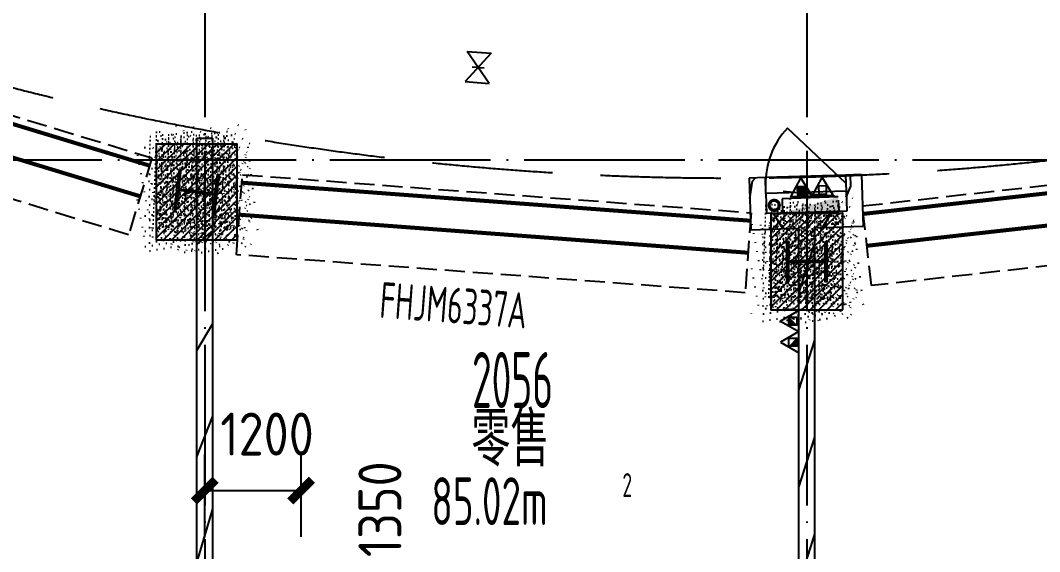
# Model space of a CAD drawing. Header units: inches. Extents: x 0 to 1813292486, y 0 to 3473589894.
# Drawn here: x 600480088 to 600492786, y 3473230934 to 3473237557 of the extents above; entities that cross this region are included whole.
import ezdxf
from ezdxf.enums import TextEntityAlignment as Align
from ezdxf.xclip import XClip

# ---------------------------------------------------------------- set-up
doc = ezdxf.new("R2010")
doc.units = ezdxf.units.IN
doc.header["$LTSCALE"] = 1000
doc.header["$MEASUREMENT"] = 0
doc.header["$XCLIPFRAME"] = 2
for name, pattern in [('AX-MALL-GIRD-200$0$DOTE', [2.4200000000000004, 2, -0.2, 0.02, -0.2]), ('AX-MALL-WALL-P02-QT$0$Ax-Dxs-Wall-P01-150$0$DASH', [0.35, 0.25, -0.1]), ('AX-MALL-WALL-P02-QT$0$DASH', [0.35, 0.25, -0.1])]:
    doc.linetypes.add(name, pattern=pattern)
for name, color, linetype in [('A-Anno-Note', 241, 'Continuous'), ('AX-MALL-DIM-P02$0$A-Anno-Dims', 3, 'Continuous'), ('AX-MALL-DIM-P02$0$A-Detl-Thin', 131, 'Continuous'), ('AX-MALL-GIRD-200$0$A-Grid', 222, 'AX-MALL-GIRD-200$0$DOTE'), ('AX-MALL-P02-200$0$A-Anno-Note', 241, 'Continuous'), ('AX-MALL-WALL-P02$0$A-Anno-Note', 241, 'Continuous'), ('AX-MALL-WALL-P02-QT$0$A-Detl-Fine', 152, 'Continuous'), ('AX-MALL-WALL-P02-QT$0$A-Detl-Thin', 131, 'Continuous'), ('AX-MALL-WALL-P02-QT$0$A-Wall', 2, 'Continuous'), ('AX-MALL-WALL-P02-QT$0$A-Wall-Patt', 13, 'Continuous'), ('AX-MALL-WALL-P02-QT$0$A-Wind', 4, 'Continuous'), ('AX-MALL-WORD-P02$0$A-Anno-Note', 241, 'Continuous'), ('AX-MALL-WORD-P02$0$A-Spac-Iden', 231, 'Continuous'), ('AX-MALL-WORD-P02$0$A-Wind-Iden', 11, 'Continuous'), ('AX-MALL-ZTKD-P02$0$A-Anno-Note', 241, 'Continuous'), ('PX-MALL-P02-LG$0$P-Dims', 2, 'Continuous'), ('PX-MALL-P02-LG$0$P-Exsh', 31, 'Continuous'), ('PX-MALL-P02-LG$0$P-Hydt-Boxx', 221, 'Continuous'), ('PX-MALL-P02-LG$0$P-Hydt-Pipe', 221, 'Continuous'), ('PX-MALL-P02-LG$0$P-Pipe-Risr', 7, 'Continuous'), ('PX-MALL-P02-LG$0$P-Pipe-Risr-Arch', 6, 'Continuous'), ('PX-MALL-P02-LG$0$P-Pipe-Risr-W100', 6, 'Continuous'), ('PX-MALL-P02-LG$0$P-Pipe-Risr-W50', 6, 'Continuous'), ('PX-MALL-P02-LG$0$P-WatS', 3, 'Continuous'), ('SX-MALL-WALL-L-1F~2F$0$S-COLU', 30, 'Continuous'), ('SX-MALL-WALL-L-1F~2F$0$S-PATT-WALL', 83, 'Continuous'), ('SX-MALL-WALL-L-1F~2F$0$S-STEL', 111, 'Continuous'), ('SX-MALL-WALL-L-1F~2F$0$单形心', 4, 'Continuous'), ('SX-MALL-WALL-L-2F~3F$0$S-STEL', 111, 'Continuous'), ('SX-MALL-WALL-L-2F~3F$0$单形心', 4, 'Continuous')]:
    doc.layers.add(name, color=color, linetype=linetype)
doc.styles.add('AX-MALL-DIM-P02$0$_TCH_DIM_T3', font='gbenor.shx')
doc.styles.add('AX-MALL-WORD-P02$0$_TCH_SPACE', font='gbenor.shx', dxfattribs={"bigfont": 'gbcbig.shx'})
doc.styles.add('AX-MALL-WORD-P02$0$_TCH_WINDOW', font='gbenor.shx', dxfattribs={"bigfont": 'gbcbig.shx'})
doc.styles.add('AX-MALL-WORD-P02$0$STANDARD', font='gbenor.shx', dxfattribs={"bigfont": 'gbcbig.shx'})
doc.styles.add('PX-MALL-P02-LG$0$jzfz', font='gbenor.shx', dxfattribs={"bigfont": 'gbcbig.shx'})
doc.dimstyles.new('AX-MALL-DIM-P02$0$_TCH_ARCH&&180', dxfattribs={"dimtxt": 535.5, "dimasz": 270, "dimexe": 450, "dimexo": 450, "dimgap": 137.25, "dimtad": 1, "dimdec": 0, "dimzin": 0, "dimdsep": 46, "dimtxsty": 'AX-MALL-DIM-P02$0$_TCH_DIM_T3', "dimblk": 'AX-MALL-DIM-P02$0$_ArchTick', "dimcen": 0.09, "dimclrt": 7, "dimazin": 2, "dimtfac": 1, "dimtdec": 0, "dimtix": 1, "dimtmove": 2, "dimatfit": 3, "dimfxl": 500, "dimtolj": 1, "dimtzin": 0, "dimarcsym": 0})
pattern_1 = [(45, (0, 359.0227), (-353.55353201463, 353.55353201463), [])]

# ---------------------------------------------------------------- blocks, each defined once
blk = doc.blocks.new('AX-MALL-WORD-P02')
at = {"layer": 'AX-MALL-WORD-P02$0$A-Anno-Note', "style": 'AX-MALL-WORD-P02$0$STANDARD', "width": 0.6}
blk.add_text('2056', height=700, rotation=339.5681613092015, dxfattribs=at).set_placement((600302104.9873848, 3473124110.685064))
at = {"layer": 'AX-MALL-WORD-P02$0$A-Anno-Note', "style": 'AX-MALL-WORD-P02$0$STANDARD'}
blk.add_text('零售', height=675.177304964539, rotation=339.5681613092015, dxfattribs=at).set_placement((600301843.8561883, 3473123435.414492))
at = {"layer": 'AX-MALL-WORD-P02$0$A-Spac-Iden', "style": 'AX-MALL-WORD-P02$0$_TCH_SPACE', "width": 0.7}
for s, height, p in [('85.02m', 595, (600301121.013916, 3473122921.39219)), ('2', 297.5, (600303473.4661964, 3473122418.532101))]:
    blk.add_text(s, height=height, rotation=339.5681613093329, dxfattribs=at).set_placement(p)
at = {"layer": 'AX-MALL-WORD-P02$0$A-Wind-Iden', "style": 'AX-MALL-WORD-P02$0$_TCH_WINDOW', "width": 0.7}
blk.add_text('FHJM6337A', height=446.25, rotation=335.2903879507076, dxfattribs=at).set_placement((600301409.3307667, 3473125571.89465))
blk = doc.blocks.new('AX-MALL-GIRD-200')
at = {"layer": 'AX-MALL-GIRD-200$0$A-Grid'}
for p, q in [((600323759.5421638, 3473191775.534485), (600285030.0032144, 3473087811.807404)), ((600330787.703265, 3473189157.338247), (600292058.1643155, 3473085193.611165)), ((600226689.7942976, 3473155506.95292), (600584585.7983962, 3473022180.189638))]:
    blk.add_line(p, q, dxfattribs=at)
blk = doc.blocks.new('*U108')
at = {"layer": 'AX-MALL-WALL-P02-QT$0$A-Detl-Fine', "color": 152, "linetype": 'AX-MALL-WALL-P02-QT$0$Ax-Dxs-Wall-P01-150$0$DASH'}
blk.add_lwpolyline([(-999.9999999481732, 21912.04119227186), (-999.9999999415096, 14700.86420520465), (5.476510978041915e-08, 14700.86420520093), (4.810146947420435e-08, 21912.04119227559)], close=True, dxfattribs=at)
at = {"layer": 'AX-MALL-WALL-P02-QT$0$A-Detl-Thin', "linetype": 'AX-MALL-WALL-P02-QT$0$Ax-Dxs-Wall-P01-150$0$DASH', "const_width": 49.99999999999998}
for points in [[(-899.9999999452349, 14700.86420520093), (-899.9999999518985, 21912.04119226814)], [(-499.9999999415096, 14700.86420520465), (-499.9999999481732, 21912.04119227186)]]:
    blk.add_lwpolyline(points, dxfattribs=at)
blk = doc.blocks.new('*U109')
at = {"layer": 'AX-MALL-WALL-P02-QT$0$A-Detl-Fine', "color": 152, "linetype": 'AX-MALL-WALL-P02-QT$0$Ax-Dxs-Wall-P01-150$0$DASH'}
blk.add_lwpolyline([(-999.999999951875, 20918.3520863955), (-999.9999999420222, 14563.2485733573), (5.425249582913239e-08, 14563.24857335358), (4.439971235115081e-08, 20918.35208639922)], close=True, dxfattribs=at)
at = {"layer": 'AX-MALL-WALL-P02-QT$0$A-Detl-Thin', "linetype": 'AX-MALL-WALL-P02-QT$0$Ax-Dxs-Wall-P01-150$0$DASH', "const_width": 49.99999999999998}
for points in [[(-899.9999999457475, 14563.24857335358), (-899.9999999556003, 20918.35208639177)], [(-499.9999999420222, 14563.2485733573), (-499.999999951875, 20918.3520863955)]]:
    blk.add_lwpolyline(points, dxfattribs=at)
blk = doc.blocks.new('*U110')
at = {"layer": 'AX-MALL-WALL-P02-QT$0$A-Detl-Fine', "color": 152, "linetype": 'AX-MALL-WALL-P02-QT$0$Ax-Dxs-Wall-P01-150$0$DASH'}
blk.add_lwpolyline([(-999.9999999516424, 20980.81884019288), (-999.9999999489276, 12709.66903678487), (4.734715730592143e-08, 12709.66903678114), (4.463231562112924e-08, 20980.8188401966)], close=True, dxfattribs=at)
at = {"layer": 'AX-MALL-WALL-P02-QT$0$A-Detl-Thin', "linetype": 'AX-MALL-WALL-P02-QT$0$Ax-Dxs-Wall-P01-150$0$DASH', "const_width": 49.99999999999998}
for points in [[(-899.9999999526528, 12709.66903678114), (-899.9999999553677, 20980.81884018915)], [(-499.9999999489276, 12709.66903678487), (-499.9999999516424, 20980.81884019288)]]:
    blk.add_lwpolyline(points, dxfattribs=at)
blk = doc.blocks.new('SX-MALL-WALL-L-1F~2F$0$BANWANG_XINGXIN')
at = {"color": 0}
for points in [[(0.7071067811865476, 0.7071067811865475), (-0.7071067811865477, -0.7071067811865475)], [(-0.7071067811865475, 0.7071067811865476), (0.7071067811865474, -0.7071067811865477)]]:
    blk.add_lwpolyline(points, dxfattribs=at)
blk = doc.blocks.new('SX-MALL-WALL-L-1F~2F')
at = {"layer": 'SX-MALL-WALL-L-1F~2F$0$S-PATT-WALL'}
h = blk.add_hatch(dxfattribs=at)
h.set_pattern_fill('钢筋混凝土', color=256, scale=15, pattern_type=2)
h.set_pattern_definition([(24.56816131876918, (600332801.6615303, 3473133905.044628), (-31.18316060756021, 68.21004687377882), []), (29.56816131876925, (600332801.6615303, 3473133905.044628), (97.53445422577846, -46.37920049590846), [11.24999999999975, -123.749999999998]), (334.5681613187692, (600332801.6615303, 3473133905.044628), (19.8843977583576, 112.9961142864107), [8.999999999999755, -98.99999999999804]), (80.01956131876923, (600332809.7894014, 3473133901.179696), (117.4189029535321, 66.61682170576017), [9.5610285, -105.1713168]), (25.75236131876918, (600332812.1343153, 3473133933.157272), (141.3476152674957, -79.15081590010527), [16.87499999999999, -185.6249999999999]), (76.20376131876925, (600332823.9132789, 3473133926.561364), (182.3878362713222, 87.98253900728308), [14.3415432, -157.75695]), (330.7523613187692, (600332812.1343153, 3473133933.157272), (182.3877676118969, 87.98268144025063), [13.5, -148.4999999999999]), (0.5681613187692685, (600332823.5724412, 3473133920.892719), (62.82047321120105, -87.84980446922418), [11.25, -123.75]), (305.5681613187692, (600332823.5724412, 3473133920.892719), (72.17288940056437, 89.18848105901375), [8.999999999999998, -98.99999999999999]), (51.01956131876926, (600332828.807476, 3473133913.571899), (134.9933625470349, 1.33857134020591), [9.5610285, -105.1713168]), (17.06816131876921, (600332801.6615303, 3473133905.044628), (19.14085714793764, 46.1558949392409), [0.7499999999999999, -97.79999999999998, 0.7499999999999999, -100.5, 0.7499999999999999, -99.37499999999999]), (347.0681613187692, (600332801.6615303, 3473133905.044628), (57.63084699394109, 41.66442757030211), [0.7499999999999999, -57.29999999999999, 0.7499999999999999, -95.54999999999998, 0.7499999999999999, -37.87499999999999]), (307.0681613187692, (600332770.3159317, 3473133916.721783), (73.85474001336533, -31.12342331039777), [0.7499999999999848, -37.49999999999903, 0.7499999999999848, -116.9999999999981, 0.7499999999999848, -155.2499999999961]), (297.0681613187692, (600332756.2596096, 3473133921.958176), (87.2164167648191, -16.46683781742514), [0.7499999999999999, -48.74999999999999, 0.7499999999999999, -77.69999999999997, 0.7499999999999999, -110.25])])
h.paths.add_polyline_path([(600299573.0564048, 3473128569.226267), (600300510.1445487, 3473128220.133436), (600300091.233151, 3473127095.627661), (600299154.1450073, 3473127444.720491)])
h = blk.add_hatch(dxfattribs=at)
h.set_pattern_fill('钢筋混凝土', color=256, scale=15, pattern_type=2)
h.set_pattern_definition([(24.56816128167565, (600321560.2021415, 3473141614.162301), (-31.1831605634007, 68.21004689396696), []), (29.56816128167563, (600321560.2021415, 3473141614.162301), (97.53445419575236, -46.37920055905273), [11.25, -123.75]), (334.5681612816756, (600321560.2021415, 3473141614.162301), (19.88439783151182, 112.9961142735374), [9, -99]), (80.01956128167562, (600321568.3300127, 3473141610.297369), (117.4189029966602, 66.61682162974262), [9.561028499999756, -105.171316799998]), (25.75236128167566, (600321570.6749265, 3473141642.274945), (141.347615216253, -79.1508159916144), [16.875, -185.625]), (76.20376128167564, (600321582.4538902, 3473141635.679037), (182.3878363282824, 87.98253888920438), [14.3415432, -157.75695]), (330.7523612816757, (600321570.6749265, 3473141642.274945), (182.3877676688574, 87.98268132217193), [13.5, -148.5]), (0.5681612816756587, (600321582.1130525, 3473141630.010392), (62.82047315432666, -87.84980450989445), [11.25, -123.75]), (305.5681612816756, (600321582.1130525, 3473141630.010392), (72.17288945830543, 89.18848101228869), [9, -99]), (51.01956128167564, (600321587.3480872, 3473141622.689571), (134.9933625479015, 1.338571252810574), [9.5610285, -105.1713168]), (17.06816128167568, (600321560.2021415, 3473141614.162301), (19.14085717781919, 46.15589492684903), [0.75, -97.8, 0.75, -100.5, 0.75, -99.375]), (347.0681612816757, (600321560.2021415, 3473141614.162301), (57.63084702091484, 41.66442753299162), [0.75, -57.3, 0.75, -95.55, 0.75, -37.875]), (307.0681612816757, (600321528.8565431, 3473141625.839456), (73.8547399932159, -31.12342335821168), [0.75, -37.5, 0.75, -117, 0.75, -155.25]), (297.0681612816757, (600321514.8002208, 3473141631.075849), (87.2164167541584, -16.46683787388947), [0.75, -48.75, 0.75, -77.69999999999999, 0.75, -110.25])])
h.paths.add_polyline_path([(600306862.4968268, 3473123644.599838), (600307281.4082245, 3473124769.105615), (600306438.0288928, 3473125083.289163), (600306019.1174951, 3473123958.783388)])
at = {"layer": 'SX-MALL-WALL-L-1F~2F$0$S-COLU'}
for points in [[(600299573.0564048, 3473128569.226267), (600300510.1445487, 3473128220.133436), (600300091.233151, 3473127095.627661), (600299154.1450073, 3473127444.720491)], [(600306862.4968268, 3473123644.599838), (600307281.4082245, 3473124769.105615), (600306438.0288928, 3473125083.289163), (600306019.1174951, 3473123958.783388)]]:
    blk.add_lwpolyline(points, close=True, dxfattribs=at)
at = {"layer": 'SX-MALL-WALL-L-1F~2F$0$S-STEL', "color": 1}
for points in [[(600299726.3435982, 3473128169.778576), (600299744.0697098, 3473128160.516559), (600299632.9255013, 3473127947.803219), (600300040.6260693, 3473127734.77682), (600300151.7702827, 3473127947.490157), (600300169.4963896, 3473127938.228142), (600299937.9459662, 3473127495.075346), (600299920.2198434, 3473127504.337368), (600300031.3640518, 3473127717.050707), (600299623.6634843, 3473127930.077107), (600299512.5192759, 3473127717.363769), (600299494.7931643, 3473127726.625785)], [(600306503.2640305, 3473124685.489745), (600306522.0057932, 3473124678.507889), (600306438.2235137, 3473124453.606733), (600306869.284061, 3473124293.024031), (600306953.0663459, 3473124517.925184), (600306971.8081038, 3473124510.943329), (600306797.2616993, 3473124042.399252), (600306778.5199246, 3473124049.381113), (600306862.3022044, 3473124274.282268), (600306431.2416574, 3473124434.864971), (600306347.4593778, 3473124209.963816), (600306328.7176149, 3473124216.945672)]]:
    blk.add_lwpolyline(points, close=True, dxfattribs=at)
at = {"layer": 'SX-MALL-WALL-L-1F~2F$0$单形心', "color": 1, "xscale": 50, "yscale": 50, "zscale": 50}
for p in [(600299832.1447768, 3473127832.426964), (600306650.2628602, 3473124363.944501)]:
    blk.add_blockref('SX-MALL-WALL-L-1F~2F$0$BANWANG_XINGXIN', p, dxfattribs=at)
blk = doc.blocks.new('SX-MALL-WALL-L-2F~3F$0$BANWANG_XINGXIN')
at = {"color": 0}
for points in [[(0.7071067811865476, 0.7071067811865475), (-0.7071067811865477, -0.7071067811865475)], [(-0.7071067811865475, 0.7071067811865476), (0.7071067811865474, -0.7071067811865477)]]:
    blk.add_lwpolyline(points, dxfattribs=at)
blk = doc.blocks.new('SX-MALL-WALL-L-2F~3F')
at = {"layer": 'SX-MALL-WALL-L-2F~3F$0$S-STEL', "color": 1}
for points in [[(600299726.3435998, 3473128169.778576), (600299744.0697112, 3473128160.516559), (600299632.9255016, 3473127947.803219), (600300040.6260681, 3473127734.776817), (600300151.7702829, 3473127947.490154), (600300169.4963896, 3473127938.228138), (600299937.9459636, 3473127495.075344), (600299920.2198408, 3473127504.337367), (600300031.3640506, 3473127717.050705), (600299623.6634843, 3473127930.077107), (600299512.5192747, 3473127717.363769), (600299494.7931632, 3473127726.625786)], [(600306503.2640305, 3473124685.489745), (600306522.0057932, 3473124678.507889), (600306438.2235137, 3473124453.606733), (600306869.284061, 3473124293.024031), (600306953.0663459, 3473124517.925184), (600306971.8081038, 3473124510.943329), (600306797.2616993, 3473124042.399252), (600306778.5199246, 3473124049.381113), (600306862.3022044, 3473124274.282268), (600306431.2416574, 3473124434.864971), (600306347.4593778, 3473124209.963816), (600306328.7176149, 3473124216.945672)]]:
    blk.add_lwpolyline(points, close=True, dxfattribs=at)
ref = blk.add_blockref('SX-MALL-WALL-L-1F~2F', (0, 0))
XClip(ref).set_block_clipping_path([(600349769.7341375, 3473074679.418533), (600357001.7302529, 3473071985.287766), (600356499.8725733, 3473070638.124951), (600359302.5086629, 3473069594.060767), (600362345.1765132, 3473077761.653201), (600381551.4312518, 3473070606.759726), (600391553.7259278, 3473066880.611454), (600387749.827644, 3473056669.608357), (600391632.1759799, 3473055223.319679), (600395635.5522461, 3473065969.791956), (600406982.2408491, 3473061742.817497), (600403058.8006672, 3473051210.921831), (600412723.2437257, 3473047610.6332), (600445093.3740637, 3473134503.466942), (600393055.2444371, 3473153889.197227), (600387463.4997383, 3473138878.984498), (600380158.3525343, 3473141600.366193), (600382830.751978, 3473148774.027779), (600388210.8522022, 3473146769.782572), (600390696.2253517, 3473153441.399696), (600277474.697425, 3473195619.741203), (600273446.9822528, 3473184807.934726), (600257129.111771, 3473190886.82031), (600241575.9633431, 3473149136.690594), (600258197.8999482, 3473142944.531458), (600255239.7303221, 3473135003.762026), (600263182.3271956, 3473132044.911624), (600260741.6763649, 3473125493.34496), (600269350.4970673, 3473122286.306632), (600271511.1407766, 3473128086.235537), (600286270.1853781, 3473122588.058336), (600284109.5416689, 3473116788.129431), (600282580.7823727, 3473112684.400902), (600291840.7574171, 3473109234.788475), (600290827.7957876, 3473106515.642598), (600293360.405141, 3473105572.171298), (600294731.2544166, 3473109252.0137), (600323175.4764534, 3473098655.706329), (600321336.3302773, 3473093718.790065), (600344750.773286, 3473084996.222976), (600341987.4689643, 3473077578.540671), (600344583.6790427, 3473076611.376234), (600346015.5062013, 3473080454.904757), (600351201.5612961, 3473078522.947055)])
at = {"layer": 'SX-MALL-WALL-L-2F~3F$0$单形心', "color": 1, "xscale": 50, "yscale": 50, "zscale": 50}
for p in [(600299832.1447768, 3473127832.426964), (600306650.2628602, 3473124363.944501)]:
    blk.add_blockref('SX-MALL-WALL-L-2F~3F$0$BANWANG_XINGXIN', p, dxfattribs=at)
blk = doc.blocks.new('SX-MALL-WALL-2F~3F')
blk.add_blockref('SX-MALL-WALL-L-2F~3F', (0, 0))
blk = doc.blocks.new('AX-MALL-WALL-P02-QT$0$$DorLib2D$00000114')
at = {"color": 0}
blk.add_line((0.4999999999999964, 3.552713678800501e-15), (-0.2071067811864751, 0.7071067811864857), dxfattribs=at)
blk.add_arc((0.5000000000013856, -1.154631945610163e-12), 1.000000000001696, 135, 180, dxfattribs=at)
blk = doc.blocks.new('AX-MALL-WALL-P02-QT')
at = {"layer": 'AX-MALL-WALL-P02-QT$0$A-Wall-Patt'}
h = blk.add_hatch(dxfattribs=at)
h.set_pattern_fill('普通砖', color=256, scale=200, style=0)
h.set_pattern_definition(pattern_1)
h.paths.add_polyline_path([(600298298.898914, 3473123334.712551), (600298396.2807403, 3473123405.14851), (600300253.4936711, 3473128390.562317), (600300066.0760418, 3473128460.380883), (600298173.953828, 3473123381.258262)])
h = blk.add_hatch(dxfattribs=at)
h.set_pattern_fill('普通砖', color=256, scale=200, style=0)
h.set_pattern_definition(pattern_1)
h.paths.add_polyline_path([(600306468.4119273, 3473125338.461287), (600306342.8969688, 3473125591.929224), (600306134.9733785, 3473124976.082018), (600306388.4413155, 3473125101.596977)])
h = blk.add_hatch(dxfattribs=at)
h.set_pattern_fill('普通砖', color=256, scale=200, style=0)
h.set_pattern_definition(pattern_1)
h.paths.add_polyline_path([(600306468.4119273, 3473125338.461287), (600306532.3884166, 3473125527.952734), (600306342.8969688, 3473125591.929224)])
h = blk.add_hatch(dxfattribs=at)
h.set_pattern_fill('普通砖', color=256, scale=200, style=0)
h.set_pattern_definition(pattern_1)
h.paths.add_polyline_path([(600307669.3371036, 3473125144.093798), (600307415.8691665, 3473125018.57884), (600307335.8985546, 3473124781.71453), (600307461.4135131, 3473124528.246593)])
h = blk.add_hatch(dxfattribs=at)
h.set_pattern_fill('普通砖', color=256, scale=200, style=0)
h.set_pattern_definition(pattern_1)
h.paths.add_polyline_path([(600307669.3371036, 3473125144.093798), (600307479.8456558, 3473125208.070287), (600307415.8691665, 3473125018.57884)])
h = blk.add_hatch(dxfattribs=at)
h.set_pattern_fill('普通砖', color=256, scale=200, style=0)
h.set_pattern_definition(pattern_1)
h.paths.add_polyline_path([(600306817.5603983, 3473124815.989368), (600306862.1699356, 3473124941.655753), (600306388.4413155, 3473125101.596977), (600306134.9733785, 3473124976.082018), (600306700.4643699, 3473124785.159795)])
h = blk.add_hatch(dxfattribs=at)
h.set_pattern_fill('普通砖', color=256, scale=200, style=0)
h.set_pattern_definition(pattern_1)
h.paths.add_polyline_path([(600307461.4135131, 3473124528.246593), (600307335.8985546, 3473124781.71453), (600306862.1699355, 3473124941.655753), (600306817.5603985, 3473124815.989368), (600306890.0468897, 3473124721.152558)])
h = blk.add_hatch(dxfattribs=at)
h.set_pattern_fill('普通砖', color=256, scale=200, style=0)
h.set_pattern_definition(pattern_1)
h.paths.add_polyline_path([(600302881.2649908, 3473114246.626392), (600302998.246661, 3473114274.189652), (600306890.0468897, 3473124721.152558), (600306817.5603982, 3473124815.989369), (600306700.4643699, 3473124785.159795), (600302810.8290316, 3473114344.008218)])
at = {"layer": 'AX-MALL-WALL-P02-QT$0$A-Detl-Thin', "linetype": 'AX-MALL-WALL-P02-QT$0$DASH', "ltscale": 6}
blk.add_lwpolyline([(600288699.5567336, 3473139507.831172, 0.1992234664428534), (600311521.0187526, 3473124134.704201, -0.04596191919102646), (600322082.2833294, 3473120967.36366, -0.04596191919102646)], format="xyb", dxfattribs=at)
at = {"layer": 'AX-MALL-WALL-P02-QT$0$A-Wall'}
for p, q in [((600298173.953828, 3473123381.258262), (600300066.0760418, 3473128460.380883)), ((600300066.0760418, 3473128460.380883), (600300253.4936711, 3473128390.562317)), ((600298396.2807403, 3473123405.14851), (600300253.4936711, 3473128390.562317)), ((600306342.8969688, 3473125591.929224), (600306134.9733785, 3473124976.082018)), ((600306532.3884166, 3473125527.952734), (600306342.8969688, 3473125591.929224)), ((600306468.4119273, 3473125338.461287), (600306532.3884166, 3473125527.952734)), ((600306468.4119273, 3473125338.461287), (600306388.4413155, 3473125101.596977)), ((600307479.8456558, 3473125208.070287), (600307415.8691666, 3473125018.57884)), ((600307669.3371036, 3473125144.093798), (600307461.4135131, 3473124528.246593)), ((600307669.3371036, 3473125144.093798), (600307479.8456558, 3473125208.070287)), ((600306862.1699356, 3473124941.655753), (600306388.4413155, 3473125101.596977)), ((600307415.8691665, 3473125018.57884), (600307335.8985546, 3473124781.71453)), ((600306700.4643699, 3473124785.159795), (600306134.9733785, 3473124976.082018)), ((600307335.8985546, 3473124781.71453), (600306862.1699355, 3473124941.655753)), ((600302810.8290316, 3473114344.008218), (600306700.4643699, 3473124785.159795)), ((600302998.246661, 3473114274.189652), (600306890.0468897, 3473124721.152558)), ((600307461.4135131, 3473124528.246593), (600306890.0468897, 3473124721.152558))]:
    blk.add_line(p, q, dxfattribs=at)
at = {"layer": 'AX-MALL-WALL-P02-QT$0$A-Wind'}
for p, q in [((600307479.8456559, 3473125208.070287), (600306532.3884168, 3473125527.952734)), ((600307415.8691664, 3473125018.578839), (600306468.4119272, 3473125338.461287))]:
    blk.add_line(p, q, dxfattribs=at)
at = {"layer": 'AX-MALL-WALL-P02-QT$0$A-Detl-Thin'}
blk.add_blockref('SX-MALL-WALL-2F~3F', (0, 0), dxfattribs=at)
at = {"layer": 'AX-MALL-WALL-P02-QT$0$A-Detl-Thin', "color": 5, "xscale": -1}
for name, p, rotation in [('*U110', (600308951.9609942, 3473119918.343443), 52.64548039615873), ('*U109', (600319024.0569578, 3473118182.774936), 65.29038793135263), ('*U108', (600328559.006361, 3473118494.250281), 75.97733467513686)]:
    blk.add_blockref(name, p, dxfattribs=dict(at, rotation=rotation))
at = {"layer": 'AX-MALL-WALL-P02-QT$0$A-Wind'}
blk.add_blockref('AX-MALL-GIRD-200', (0, 0), dxfattribs=at)
at = {"layer": 'AX-MALL-WALL-P02-QT$0$A-Wind', "xscale": -1000, "yscale": -1000, "zscale": 200, "rotation": 161.3441840740213}
blk.add_blockref('AX-MALL-WALL-P02-QT$0$$DorLib2D$00000114', (600306974.1287916, 3473125273.265787), dxfattribs=at)
blk = doc.blocks.new('AX-MALL-WALL-P02')
at = {"layer": 'AX-MALL-WALL-P02$0$A-Anno-Note'}
blk.add_blockref('AX-MALL-WORD-P02', (0, 0), dxfattribs=at)
blk.add_blockref('AX-MALL-WALL-P02-QT', (0, 0), dxfattribs=at)
blk = doc.blocks.new('PX-MALL-P02-LG$0$XHS1')
at = {"layer": 'PX-MALL-P02-LG$0$P-Hydt-Boxx', "ltscale": 0.7}
for p, q in [((350.0030006170273, 240), (-332.898939371109, 327.2950124740601)), ((350.0030006170273, 240), (-349.9969996213913, 240)), ((-349.9969997406006, 239.9999995231628), (-349.9969996213913, 60)), ((350.0030003786087, 200), (350.003000497818, 60)), ((350.0030006170273, 60), (-349.996999502182, 60))]:
    blk.add_line(p, q, dxfattribs=at)
blk.add_solid([(350.0030006170273, 240), (350.0030002593994, 60.00000047683716), (-349.9969996213913, 60)], dxfattribs=at)
blk = doc.blocks.new('PX-MALL-P02-LG$0$MHQ')
at = {"layer": 'PX-MALL-P02-LG$0$P-Exsh', "ltscale": 0.7}
h = blk.add_hatch(dxfattribs=at)
h.set_pattern_fill('ANSI31', color=256, scale=25, style=0)
h.set_pattern_definition([(45, (-160019.2306599375, -42228.3236173685), (-28.0633003783411, 28.0633003783411), [])])
h.paths.add_polyline_path([(-75.0000000015425, 185.1731819980414), (75, 185.1731819980414), (75, 35.17318199802685), (-75.0000000015425, 35.17318199802685)])
for points in [[(0, 346.4101615137042), (-200, -1.455191522836685e-11), (200, -1.455191522836685e-11)], [(0, 346.4101615137042), (-200, -1.455191522836685e-11), (200, -1.455191522836685e-11)], [(0, 346.4101615137042), (-200, -1.455191522836685e-11), (200, -1.455191522836685e-11)], [(-75.0000000015425, 185.1731819980414), (75, 185.1731819980414), (75, 35.17318199802685), (-75.0000000015425, 35.17318199802685)]]:
    blk.add_lwpolyline(points, close=True, dxfattribs=at)
blk = doc.blocks.new('PX-MALL-P02-LG$0$20200929200250')
at = {"layer": 'PX-MALL-P02-LG$0$P-Exsh', "ltscale": 0.7, "xscale": 0.6600000001490116, "yscale": 0.6600000001490116, "zscale": 0.6600000001490116}
for p in [(-132.0000001192093, 40), (131.9999997615814, 40)]:
    blk.add_blockref('PX-MALL-P02-LG$0$MHQ', p, dxfattribs=at)
blk = doc.blocks.new('PX-MALL-P02-LG$0$20211220143732')
at = {"layer": 'PX-MALL-P02-LG$0$P-Exsh'}
blk.add_blockref('PX-MALL-P02-LG$0$20200929200250', (-374.9999999407155, 219.6219584928522), dxfattribs=at)
at = {"layer": 'PX-MALL-P02-LG$0$P-Hydt-Boxx', "ltscale": 0.7, "xscale": -1}
blk.add_blockref('PX-MALL-P02-LG$0$XHS1', (-349.9969999989844, 0), dxfattribs=at)
blk = doc.blocks.new('PX-MALL-P02-LG$0$P-Risr')
at = {"layer": 'PX-MALL-P02-LG$0$P-Pipe-Risr-W50'}
h = blk.add_hatch(color=0, dxfattribs=at)
edge = h.paths.add_edge_path()
edge.add_ellipse((0, 0), major_axis=(47.05795628796547, 47.05795628796547), ratio=0.9999999999999695, start_angle=225.0000000000009, end_angle=405.0000000000009, ccw=False)
edge.add_ellipse((0, 0), major_axis=(47.05795628796764, 47.05795628796764), ratio=0.9999999999998785, start_angle=133.9675974886221, end_angle=225.0000000000035, ccw=False)
edge.add_line((-66.53919663240958, 1.199087783927098), (-54.4367953546693, 1.199087783927098))
edge.add_ellipse((0, 0), major_axis=(-38.50196423560672, 38.50196423560672), ratio=0.9999999999999859, start_angle=43.73814098242129, end_angle=134.9999999999996)
edge.add_ellipse((0, 0), major_axis=(38.50196423561096, 38.50196423561096), ratio=0.9999999999998216, start_angle=225.0000000000051, end_angle=405.0000000000051)
edge.add_ellipse((0, 0), major_axis=(38.50196423560679, 38.50196423560679), ratio=0.9999999999999831, start_angle=45.00000000000048, end_angle=133.7381409824204)
edge.add_line((-54.43679535467527, 1.199087783927098), (-66.53919663241555, 1.199087783927098))
edge.add_ellipse((0, 0), major_axis=(-47.05795628796762, 47.05795628796762), ratio=0.9999999999998742, start_angle=-45.00000000000358, end_angle=43.967597488629224, ccw=False)
at = {"layer": 'PX-MALL-P02-LG$0$P-Pipe-Risr-Arch', "ltscale": 0.7}
blk.add_circle((0, 0), 59.29000000000001, dxfattribs=at)
at = {"layer": 'PX-MALL-P02-LG$0$P-Pipe-Risr-W100', "color": 0, "const_width": 15}
blk.add_lwpolyline([(-75, 0, 1), (75, 0, 1)], format="xyb", close=True, dxfattribs=at)
at = {"layer": 'PX-MALL-P02-LG$0$P-Pipe-Risr-W50'}
blk.add_circle((0, 0), 54.45000000000001, dxfattribs=at)
at = {"layer": 'PX-MALL-P02-LG$0$P-Pipe-Risr', "style": 'PX-MALL-P02-LG$0$jzfz', "width": 0.6, "flags": 1}
for tag, p in [('SYS-MARK', (0.3310501334344735, -45.65933377496549)), ('RANGE', (0.3337570973526454, -45.67887874227017))]:
    blk.add_attdef(tag, text='', height=0.015625, dxfattribs=at).set_placement(p, align=Align.MIDDLE)
blk = doc.blocks.new('PX-MALL-P02-LG$0$gb-zf')
at = {"layer": 'PX-MALL-P02-LG$0$P-Dims', "color": 2, "linetype": 'Continuous'}
for p, q in [((125.2534654270858, 99.71408128971234), (-125.2534654270858, -99.71408128971234)), ((-125.2534654270858, 99.71408128971234), (125.2534654270858, -99.71408128971234)), ((-125.2534654270858, -99.71408128971234), (-125.2534654270858, 99.71408128971234)), ((125.2534654270858, -99.71408128971234), (125.2534654270858, 99.71408128971234)), ((0, -49.85704064462334), (0, 49.85704064462334))]:
    blk.add_line(p, q, dxfattribs=at)
blk = doc.blocks.new('PX-MALL-P02-LG$0$A$C301F1425')
at = {"layer": 'PX-MALL-P02-LG$0$P-Exsh', "ltscale": 0.7}
for p in [(-200, 1.455191522836685e-11), (200, 1.455191522836685e-11)]:
    blk.add_blockref('PX-MALL-P02-LG$0$MHQ', p, dxfattribs=at)
blk = doc.blocks.new('PX-MALL-P02-LG')
at = {"xscale": 0.660000000149011, "yscale": 0.660000000149011, "zscale": 0.660000000149011, "rotation": 69.56816095588988}
blk.add_blockref('PX-MALL-P02-LG$0$A$C301F1425', (600306252.2804579, 3473123582.076283), dxfattribs=at)
at = {"layer": 'PX-MALL-P02-LG$0$P-Exsh', "xscale": -0.9999999999999998, "rotation": 341.3441834252879}
blk.add_blockref('PX-MALL-P02-LG$0$20211220143732', (600306558.7398157, 3473124980.773055), dxfattribs=at)
at = {"layer": 'PX-MALL-P02-LG$0$P-Hydt-Pipe', "color": 221, "rotation": 251.3441840378612}
blk.add_blockref('PX-MALL-P02-LG$0$P-Risr', (600306515.1752844, 3473125164.354457), dxfattribs=at)
at = {"layer": 'PX-MALL-P02-LG$0$P-WatS', "xscale": 1.5, "yscale": 1.5, "zscale": 1.5, "rotation": 245.2903878699842}
blk.add_blockref('PX-MALL-P02-LG$0$gb-zf', (600303658.8792841, 3473128063.025818), dxfattribs=at)
blk = doc.blocks.new('AX-MALL-ZTKD-P02')
at = {"layer": 'AX-MALL-ZTKD-P02$0$A-Anno-Note'}
blk.add_blockref('AX-MALL-GIRD-200', (0, 0), dxfattribs=at)
blk = doc.blocks.new('AX-MALL-DIM-P02$0$_ArchTick')
at = {"color": 0, "linetype": 'ByBlock', "const_width": 0.4}
blk.add_lwpolyline([(-0.5, -0.5), (0.5, 0.5)], dxfattribs=at)
blk = doc.blocks.new('*D587')
at = {"layer": 'AX-MALL-DIM-P02$0$A-Anno-Dims', "color": 0, "lineweight": -2, "transparency": 16777216}
for p, q in [((600299813.8580817, 3473122770.345808), (600301139.0531496, 3473122276.671761)), ((600300246.088498, 3473121168.69544), (600300717.3634835, 3473122433.763535)), ((600299342.5830961, 3473121505.277713), (600300667.778164, 3473121011.603666))]:
    blk.add_line(p, q, dxfattribs=at)
at = {"layer": 'AX-MALL-DIM-P02$0$A-Anno-Dims', "color": 0, "lineweight": -2, "transparency": 16777216, "xscale": 270, "yscale": 270, "zscale": 270}
for p, rotation in [((600300717.3634835, 3473122433.763535), 69.56816132412335), ((600300246.088498, 3473121168.69544), 249.5681613241233)]:
    blk.add_blockref('AX-MALL-DIM-P02$0$_ArchTick', p, dxfattribs=dict(at, rotation=rotation))
at = {"layer": 'AX-MALL-DIM-P02$0$A-Anno-Dims', "color": 7, "transparency": 16777216, "insert": (600300588.9632634, 3473123329.079803), "char_height": 535.5, "attachment_point": 5, "rotation": 69.56816132412335, "style": 'AX-MALL-DIM-P02$0$_TCH_DIM_T3'}
blk.add_mtext('\\A1;1350', dxfattribs=at)
blk = doc.blocks.new('*D588')
at = {"layer": 'AX-MALL-DIM-P02$0$A-Anno-Dims', "color": 0, "lineweight": -2, "transparency": 16777216}
for p, q in [((600298424.7576587, 3473123768.036479), (600298783.4253745, 3473124730.82919)), ((600298626.3339157, 3473124309.139407), (600299750.8361311, 3473123890.230293)), ((600299549.2598741, 3473123349.127366), (600299907.9275899, 3473124311.920077))]:
    blk.add_line(p, q, dxfattribs=at)
at = {"layer": 'AX-MALL-DIM-P02$0$A-Anno-Dims', "color": 0, "lineweight": -2, "transparency": 16777216, "xscale": 270, "yscale": 270, "zscale": 270}
for p, rotation in [((600298626.3339157, 3473124309.139407), 159.5682041806819), ((600299750.8361311, 3473123890.230293), 339.5682041806819)]:
    blk.add_blockref('AX-MALL-DIM-P02$0$_ArchTick', p, dxfattribs=dict(at, rotation=rotation))
at = {"layer": 'AX-MALL-DIM-P02$0$A-Anno-Dims', "color": 7, "transparency": 16777216, "insert": (600299598.6071655, 3473124698.373607), "char_height": 535.5, "attachment_point": 5, "rotation": 339.5682041806819, "style": 'AX-MALL-DIM-P02$0$_TCH_DIM_T3'}
blk.add_mtext('\\A1;1200', dxfattribs=at)
blk = doc.blocks.new('AX-MALL-DIM-P02')
at = {"layer": 'AX-MALL-DIM-P02$0$A-Detl-Thin'}
blk.add_blockref('AX-MALL-ZTKD-P02', (-2.384185791015625e-06, 9.5367431640625e-07), dxfattribs=at)
at = {"layer": 'AX-MALL-DIM-P02$0$A-Anno-Dims'}
for base, p1, p2, angle, picture, middle in [((600299750.8361311, 3473123890.230293), (600298267.6661999, 3473123346.346695), (600299392.1684154, 3473122927.437582), 339.56820420201694, '*D588', (600299598.6071655, 3473124698.373607)), ((600300717.3634835, 3473122433.763535), (600298920.89343, 3473121662.369488), (600299392.1684157, 3473122927.437582), 69.56816132412335, '*D587', (600300588.9632634, 3473123329.079803))]:
    dim = blk.add_linear_dim(base=base, p1=p1, p2=p2, angle=angle, dimstyle='AX-MALL-DIM-P02$0$_TCH_ARCH&&180', dxfattribs=at)
    dim.commit()
    dim.dimension.update_dxf_attribs({"geometry": picture, "text_midpoint": middle, "dimtype": 129})
blk = doc.blocks.new('AX-MALL-P02-200')
at = {"layer": 'AX-MALL-P02-200$0$A-Anno-Note'}
blk.add_blockref('AX-MALL-WALL-P02', (0, 0), dxfattribs=at)
for name in ['AX-MALL-DIM-P02', 'PX-MALL-P02-LG']:
    blk.add_blockref(name, (0, 0), dxfattribs=at)

msp = doc.modelspace()

# ---------------------------------------------------------------- block references
at = {"layer": 'A-Anno-Note', "rotation": 20.43183869077545}
msp.add_blockref('AX-MALL-P02-200', (1250392458.527329, 9048125.682563305), dxfattribs=at)

doc.saveas('drawing.dxf')
